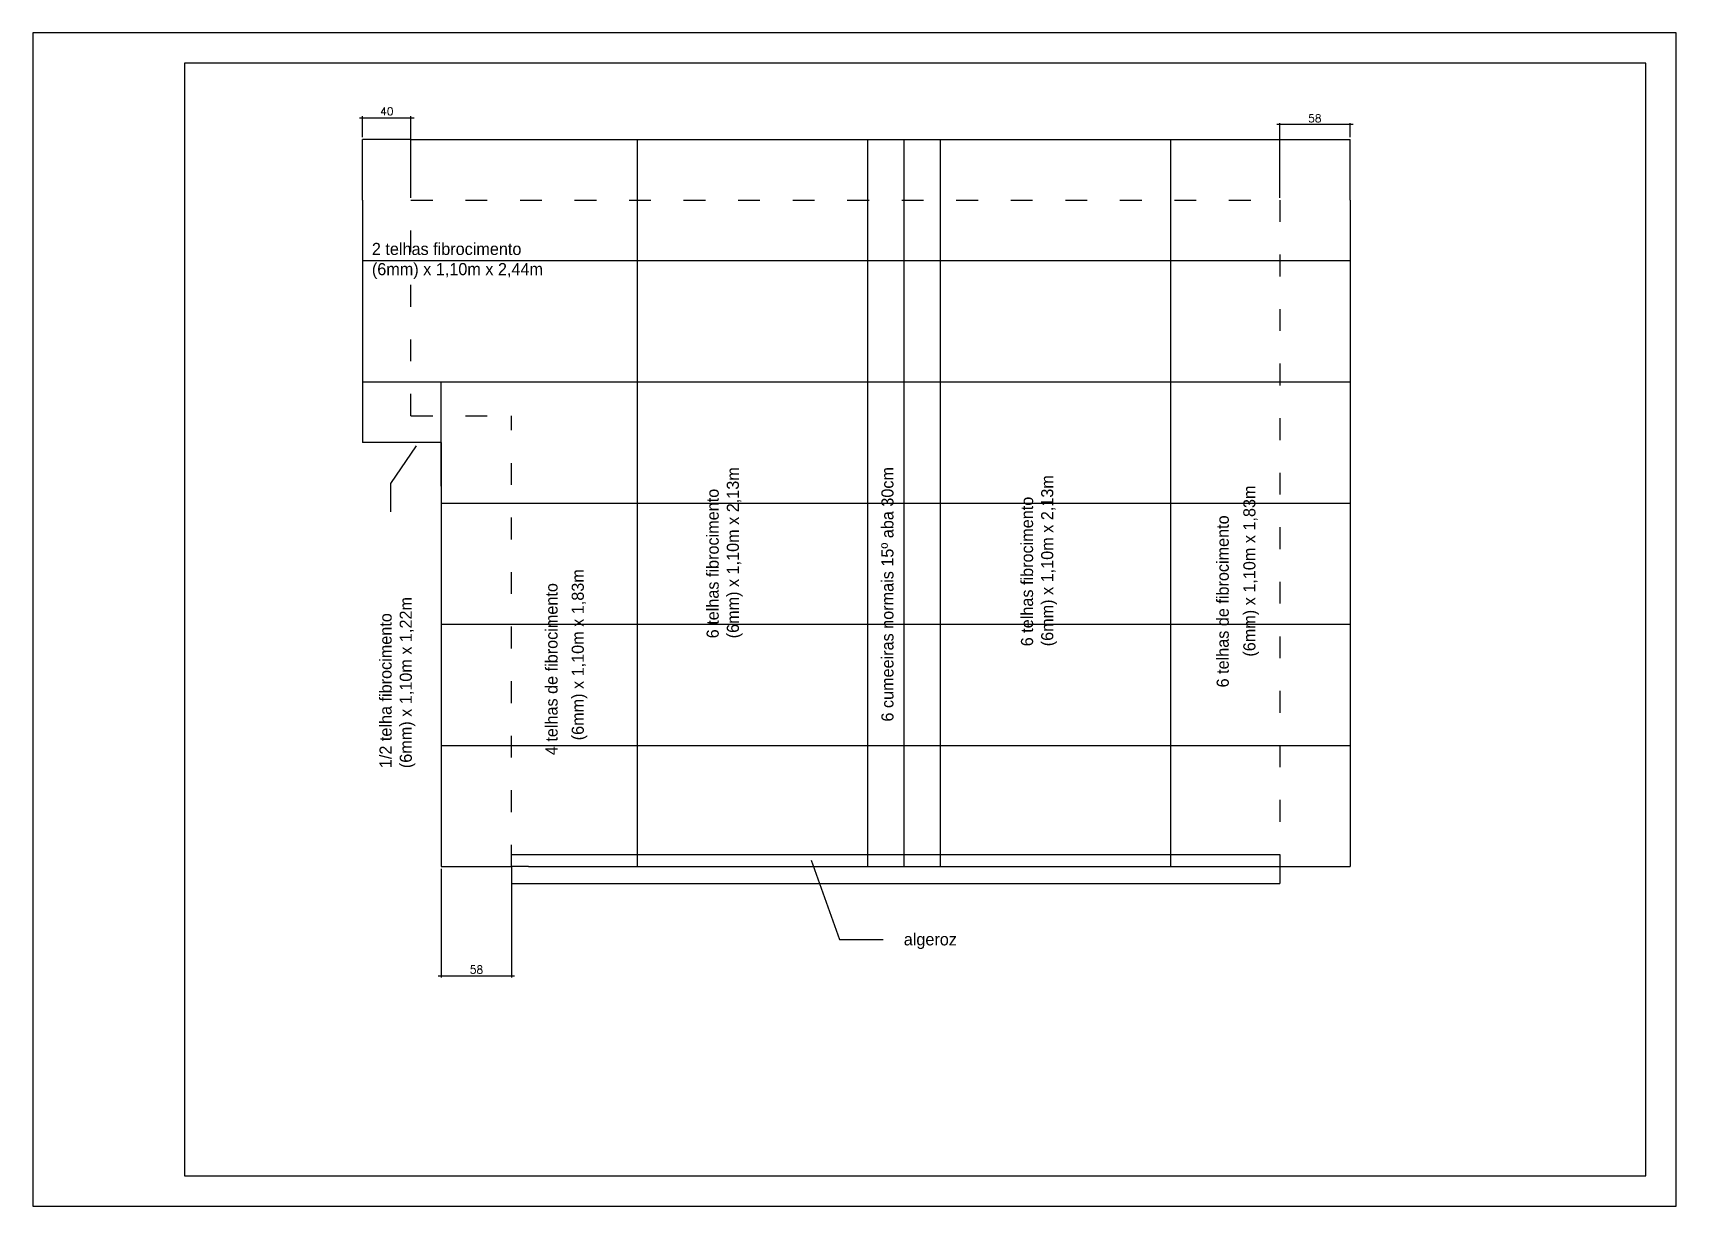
# Model space of a CAD drawing. Extents: x -6702 to 814, y 5971 to 8281.
# Drawn here: x -2058 to -702, y 6030 to 6998 of the extents above; entities that cross this region are included whole.
import ezdxf

# ---------------------------------------------------------------- set-up
doc = ezdxf.new("R2010")
doc.units = 0
doc.header["$LTSCALE"] = 30
doc.header["$MEASUREMENT"] = 0
doc.linetypes.add('ACAD_ISO03W100', pattern=[30, 12, -18])
doc.layers.get('0').update_dxf_attribs({"color": 1, "linetype": 'CONTINUOUS'})
doc.layers.get('DEFPOINTS').update_dxf_attribs({"linetype": 'CONTINUOUS'})
for name, color, linetype in [('ALGEROZ', 4, 'CONTINUOUS'), ('COTA', 1, 'CONTINUOUS'), ('FOLHA', 7, 'CONTINUOUS'), ('PAREDES', 3, 'CONTINUOUS'), ('TELHADO', 7, 'CONTINUOUS'), ('TELHADO1', 5, 'CONTINUOUS')]:
    doc.layers.add(name, color=color, linetype=linetype)
doc.styles.add('REGUA80', font='simplex.shx')
doc.dimstyles.get("Standard").update_dxf_attribs({"dimtxt": 0.18, "dimasz": 0.18, "dimexe": 0.18, "dimexo": 0.0625, "dimgap": 0.09, "dimtad": 0, "dimtih": 1, "dimtoh": 1, "dimdec": 4, "dimzin": 0, "dimdsep": 46, "dimtxsty": 'Standard', "dimcen": 0.09, "dimadec": 0, "dimazin": 0, "dimtfac": 1, "dimtdec": 4, "dimtofl": 0, "dimtmove": 0, "dimatfit": 0, "dimfxl": 1, "dimtolj": 1, "dimtzin": 0, "dimarcsym": 0})

# ---------------------------------------------------------------- blocks, each defined once
blk = doc.blocks.new('_DOTSMALL')
at = {"color": 0, "linetype": 'ByBlock', "const_width": 0.5}
blk.add_lwpolyline([(-0.0625, 0, 1), (0.0625, 0, 1)], format="xyb", close=True, dxfattribs=at)
blk = doc.blocks.new('*D78')
at = {"color": 0, "linetype": 'ByBlock'}
for p, q in [((-2966, 5516.7), (-2920.9, 5516.7)), ((-2963.5, 5500.7), (-2963.5, 5518)), ((-2923.5, 5450.7), (-2923.5, 5518))]:
    blk.add_line(p, q, dxfattribs=at)
at = {"layer": 'DEFPOINTS', "color": 0, "linetype": 'ByBlock'}
for p in [(-2923.5, 5516.7), (-2963.5, 5498.7), (-2923.5, 5448.7)]:
    blk.add_point(p, dxfattribs=at)
at = {"color": 0, "linetype": 'ByBlock', "xscale": 0.1930061318467882, "yscale": 0.1930061318467882, "zscale": 0.1930061318467882, "rotation": 180}
blk.add_blockref('_DOTSMALL', (-2963.5, 5516.7), dxfattribs=at)
at = {"color": 0, "linetype": 'ByBlock', "xscale": 0.1930061318467882, "yscale": 0.1930061318467882, "zscale": 0.1930061318467882}
blk.add_blockref('_DOTSMALL', (-2923.5, 5516.7), dxfattribs=at)
at = {"color": 3, "linetype": 'ByBlock', "insert": (-2943.5, 5521.9), "char_height": 6.43, "attachment_point": 5, "style": 'REGUA80'}
blk.add_mtext('\\A1;40', dxfattribs=at)
blk = doc.blocks.new('COTATR')
at = {"color": 6}
blk.add_line((-70.7, -70.7), (70.7, 70.7), dxfattribs=at)
at = {"color": 0, "linetype": 'ByBlock'}
blk.add_line((0, 0), (200, 0), dxfattribs=at)
blk = doc.blocks.new('*D79')
at = {"color": 0, "linetype": 'ByBlock'}
for p, q in [((-2145.9, 5511), (-2209, 5511)), ((-2206.5, 5450.7), (-2206.5, 5512.2)), ((-2148.5, 5500.7), (-2148.5, 5512.2))]:
    blk.add_line(p, q, dxfattribs=at)
at = {"layer": 'DEFPOINTS', "color": 0, "linetype": 'ByBlock'}
for p in [(-2206.5, 5511), (-2148.5, 5498.7), (-2206.5, 5448.7)]:
    blk.add_point(p, dxfattribs=at)
at = {"color": 0, "linetype": 'ByBlock', "xscale": 0.1930061318467882, "yscale": 0.1930061318467882, "zscale": 0.1930061318467882, "rotation": 180}
blk.add_blockref('_DOTSMALL', (-2206.5, 5511), dxfattribs=at)
at = {"color": 0, "linetype": 'ByBlock', "xscale": 0.1930061318467882, "yscale": 0.1930061318467882, "zscale": 0.1930061318467882}
blk.add_blockref('_DOTSMALL', (-2148.5, 5511), dxfattribs=at)
at = {"color": 3, "linetype": 'ByBlock', "insert": (-2177.5, 5516.1), "char_height": 6.43, "attachment_point": 5, "style": 'REGUA80'}
blk.add_mtext('\\A1;58', dxfattribs=at)
blk = doc.blocks.new('*D80')
at = {"color": 0, "linetype": 'ByBlock'}
for p, q in [((-2898.5, 4896.8), (-2898.5, 4807.3)), ((-2840.5, 4896.8), (-2840.5, 4807.3)), ((-2901, 4808.6), (-2837.9, 4808.6))]:
    blk.add_line(p, q, dxfattribs=at)
at = {"layer": 'DEFPOINTS', "color": 0, "linetype": 'ByBlock'}
for p in [(-2898.5, 4898.7), (-2840.5, 4898.7), (-2840.5, 4808.6)]:
    blk.add_point(p, dxfattribs=at)
at = {"color": 0, "linetype": 'ByBlock', "xscale": 0.1930061318467882, "yscale": 0.1930061318467882, "zscale": 0.1930061318467882, "rotation": 180}
blk.add_blockref('_DOTSMALL', (-2898.5, 4808.6), dxfattribs=at)
at = {"color": 0, "linetype": 'ByBlock', "xscale": 0.1930061318467882, "yscale": 0.1930061318467882, "zscale": 0.1930061318467882}
blk.add_blockref('_DOTSMALL', (-2840.5, 4808.6), dxfattribs=at)
at = {"color": 3, "linetype": 'ByBlock', "insert": (-2869.5, 4813.8), "char_height": 6.43, "attachment_point": 5, "style": 'REGUA80'}
blk.add_mtext('\\A1;58', dxfattribs=at)

msp = doc.modelspace()

# ---------------------------------------------------------------- linework, layer by layer
for p, q in [((-1415.594, 6315.09), (-1392.255, 6249.404)), ((-1392.255, 6249.404), (-1356.188, 6249.404))]:
    msp.add_line(p, q)
msp.add_lwpolyline([(-1741.527, 6656.85), (-1762.718, 6625.661), (-1762.718, 6602.269)])
at = {"layer": 'ALGEROZ'}
msp.add_line((-1662.874, 6319.655), (-1028.874, 6319.655), dxfattribs=at)
at = {"layer": 'FOLHA', "color": 1}
for p, q in [((-701.85, 6997.594), (-2057.88, 6997.594)), ((-2057.88, 6997.594), (-2057.88, 6029.518)), ((-701.85, 6029.518), (-701.85, 6997.594)), ((-2057.88, 6029.518), (-701.85, 6029.518))]:
    msp.add_line(p, q, dxfattribs=at)
at = {"layer": 'FOLHA'}
for p, q in [((-1932.88, 6972.594), (-1932.88, 6054.518)), ((-726.85, 6972.594), (-1932.88, 6972.594)), ((-726.85, 6054.518), (-726.85, 6972.594)), ((-1932.88, 6054.518), (-726.85, 6054.518))]:
    msp.add_line(p, q, dxfattribs=at)
at = {"layer": 'PAREDES', "linetype": 'ACAD_ISO03W100', "ltscale": 0.05}
for p, q in [((-1745.874, 6681.655), (-1745.874, 6859.655)), ((-1745.874, 6859.655), (-1028.874, 6859.655)), ((-1028.874, 6859.655), (-1028.874, 6309.655)), ((-1745.874, 6681.655), (-1662.874, 6681.655)), ((-1662.874, 6309.655), (-1662.874, 6681.655))]:
    msp.add_line(p, q, dxfattribs=at)
at = {"layer": 'PAREDES'}
for p, q in [((-1662.874, 6309.655), (-1662.874, 6295.655)), ((-1648.874, 6309.655), (-1662.874, 6309.655)), ((-1648.874, 6309.655), (-1028.874, 6309.655)), ((-1028.874, 6309.655), (-1028.874, 6295.655)), ((-1662.874, 6295.655), (-1028.874, 6295.655))]:
    msp.add_line(p, q, dxfattribs=at)
at = {"layer": 'TELHADO'}
for p, q in [((-1785.874, 6859.655), (-1785.874, 6909.655)), ((-1745.874, 6909.655), (-1785.874, 6909.655)), ((-1745.874, 6909.655), (-1028.874, 6909.655)), ((-1662.874, 6909.655), (-1028.874, 6909.655)), ((-1028.874, 6909.655), (-970.874, 6909.655)), ((-970.874, 6859.655), (-970.874, 6909.655)), ((-1785.874, 6859.655), (-1785.874, 6681.655)), ((-970.874, 6859.655), (-970.874, 6309.655)), ((-1785.874, 6681.655), (-1785.874, 6659.655)), ((-1720.874, 6659.655), (-1785.874, 6659.655)), ((-1720.874, 6641.655), (-1720.874, 6659.655)), ((-1720.874, 6659.655), (-1720.874, 6609.655)), ((-1720.874, 6623.655), (-1720.874, 6641.655)), ((-1720.874, 6623.655), (-1720.874, 6309.655)), ((-1720.874, 6309.655), (-1662.874, 6309.655)), ((-1028.874, 6309.655), (-970.874, 6309.655))]:
    msp.add_line(p, q, dxfattribs=at)
at = {"layer": 'TELHADO1'}
for p, q in [((-1558.874, 6309.655), (-1558.874, 6909.655)), ((-1368.874, 6309.655), (-1368.874, 6909.655)), ((-1338.874, 6309.655), (-1338.874, 6909.655)), ((-1308.874, 6309.655), (-1308.874, 6909.655)), ((-1118.874, 6309.655), (-1118.874, 6909.655)), ((-1785.874, 6809.655), (-970.874, 6809.655)), ((-1785.874, 6709.655), (-970.874, 6709.655)), ((-1720.874, 6641.655), (-1720.874, 6709.655)), ((-1720.874, 6659.655), (-1720.874, 6709.655)), ((-1720.874, 6609.655), (-970.874, 6609.655)), ((-1720.874, 6509.655), (-970.874, 6509.655)), ((-1720.874, 6409.655), (-970.874, 6409.655))]:
    msp.add_line(p, q, dxfattribs=at)

# ---------------------------------------------------------------- texts
at = {"char_height": 10, "width": 778.1, "attachment_point": 1}
for s, insert in [('2 telhas fibrocimento\\P(6mm) x 1,10m x 2,44m', (-1778.116, 6824.324)), ('algeroz', (-1339.216, 6254.66))]:
    msp.add_mtext(s, dxfattribs=dict(at, insert=insert))
at = {"char_height": 10, "attachment_point": 1, "rotation": 90}
for s, insert, width in [('6 telhas fibrocimento\\P(6mm) x 1,10m x 2,13m', (-1501.915, 6498.026), 778.1), ('6 cumeeiras normais 15º aba 30cm', (-1357.7, 6429.331), 778.1), ('6 telhas fibrocimento\\P(6mm) x 1,10m x 2,13m', (-1242.511, 6491.459), 778.1), ('(6mm) x 1,10m x 1,83m', (-1059.027, 6482.919), 408.7), ('6 telhas de fibrocimento', (-1081.026, 6457.516), 778.1), ('(6mm) x 1,10m x 1,83m', (-1613.233, 6413.88), 408.7), ('4 telhas de fibrocimento', (-1634.891, 6401.601), 778.1), ('1/2 telha fibrocimento\\P(6mm) x 1,10m x 1,22m', (-1771.837, 6390.913), 778.1)]:
    msp.add_mtext(s, dxfattribs=dict(at, insert=insert, width=width))

# ---------------------------------------------------------------- dimensions: what is measured, and where the dimension line sits
at = {"layer": 'COTA'}
for base, p1, p2, picture, middle in [((-1745.874, 6927.648), (-1785.874, 6909.655), (-1745.874, 6859.655), '*D78', (-1765.874, 6932.795)), ((-1028.874, 6921.87), (-970.874, 6909.655), (-1028.874, 6859.655), '*D79', (-999.874, 6927.017)), ((-1662.874, 6219.528), (-1720.874, 6309.655), (-1662.874, 6309.655), '*D80', (-1691.874, 6224.675))]:
    dim = msp.add_linear_dim(base=base, p1=p1, p2=p2, dimstyle='Standard', override={"dimscale": 0.643354, "dimtxt": 10, "dimasz": 0.3, "dimexe": 2, "dimexo": 3, "dimgap": 3, "dimtad": 1, "dimtih": 0, "dimtoh": 0, "dimdec": 2, "dimrnd": 2, "dimzin": 8, "dimlunit": 6, "dimtxsty": 'REGUA80', "dimblk": 'COTATR', "dimblk1": 'DOTSMALL', "dimblk2": 'DOTSMALL', "dimsah": 1, "dimcen": 5, "dimdle": 4, "dimclrt": 3, "dimaunit": 1, "dimtfac": 3}, dxfattribs=at)
    dim.commit()
    dim.dimension.update_dxf_attribs({"geometry": picture, "text_midpoint": middle, "insert": (1177.589, 1410.914)})

doc.saveas('drawing.dxf')
